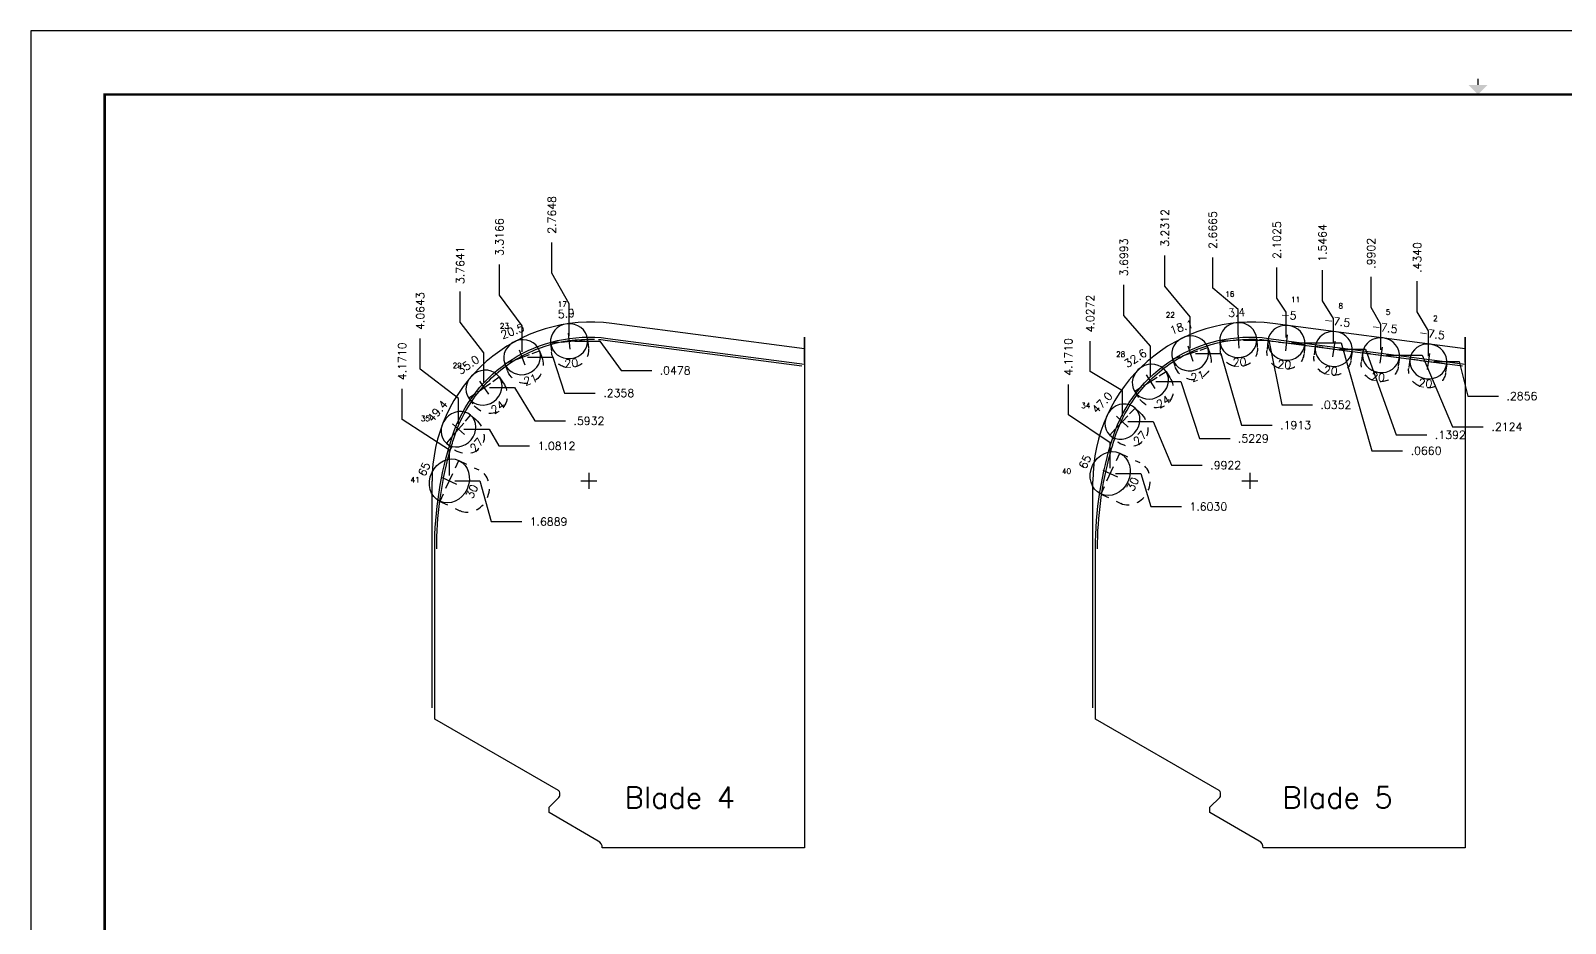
# Model space of a CAD drawing. Extents: x 72.5 to 140.5, y -17.7 to 26.
# Drawn here: x 106.5 to 124.52, y 15.47 to 25.96 of the extents above; entities that cross this region are included whole.
import ezdxf
from ezdxf.enums import TextEntityAlignment as Align

# ---------------------------------------------------------------- set-up
doc = ezdxf.new("R2010")
doc.units = 0
doc.header["$MEASUREMENT"] = 0
doc.header["$PDMODE"] = 3
doc.linetypes.add('CENTER2', pattern=[1.125, 0.75, -0.125, 0.125, -0.125])
doc.linetypes.add('HIDDEN2', pattern=[0.1875, 0.125, -0.0625])
doc.layers.get('0').update_dxf_attribs({"linetype": 'CONTINUOUS'})
doc.layers.get('Defpoints').update_dxf_attribs({"color": 10, "linetype": 'CONTINUOUS'})
doc.layers.add('Blade4', color=7, linetype='CONTINUOUS', true_color=0x00cccc)
doc.layers.add('Blade5', color=7, linetype='CONTINUOUS', true_color=0x0066cc)
for name, color, linetype in [('CLine', 5, 'CENTER2'), ('Dims', 4, 'CONTINUOUS'), ('Title Block', 7, 'CONTINUOUS')]:
    doc.layers.add(name, color=color, linetype=linetype)
doc.styles.add('RomanD', font='romand.shx', dxfattribs={"width": 0.9})
doc.styles.add('RomanS', font='romans')
doc.dimstyles.get("Standard").update_dxf_attribs({"dimtxt": 0.094, "dimasz": 0.18, "dimexe": 0.0625, "dimexo": 0.0625, "dimgap": 0.09, "dimtad": 0, "dimtih": 1, "dimtoh": 1, "dimdec": 4, "dimzin": 4, "dimdsep": 46, "dimtxsty": 'RomanS', "dimcen": 0.09, "dimazin": 1, "dimtfac": 1, "dimtdec": 4, "dimtofl": 0, "dimtmove": 0, "dimatfit": 1, "dimfxl": 1, "dimtolj": 1, "dimtzin": 0, "dimarcsym": 0})

# ---------------------------------------------------------------- blocks, each defined once
blk = doc.blocks.new('CMark')
at = {"layer": 'CLine'}
for p, q in [((-0.094, 0), (0.094, 0)), ((0, 0.094), (0, -0.094))]:
    blk.add_line(p, q, dxfattribs=at)
blk = doc.blocks.new('1108@20')
for p, q in [((-0.124, 0), (-0.218, 0)), ((0.124, 0), (0.218, 0))]:
    blk.add_line(p, q)
at = {"color": 8, "linetype": 'HIDDEN2', "ltscale": 0.5}
blk.add_line((-0.218, 0), (-0.218, -0.108), dxfattribs=at)
at = {"color": 8, "linetype": 'HIDDEN2', "ltscale": 0.5, "flags": 128}
blk.add_lwpolyline([(0.218, 0), (0.218, -0.108)], dxfattribs=at)
at = {"extrusion": (0, 0, -1)}
blk.add_ellipse((0, 0), major_axis=(0.218, 0), ratio=0.939153, dxfattribs=at)
at = {"color": 8, "linetype": 'HIDDEN2', "ltscale": 0.5, "extrusion": (0, 0, -1)}
blk.add_ellipse((0, -0.108), major_axis=(0.218, 0), ratio=0.939153, start_param=0, end_param=3.141593, dxfattribs=at)
at = {"layer": 'CLine'}
blk.add_blockref('CMark', (0, 0), dxfattribs=at)
at = {"style": 'RomanS'}
blk.add_text('20', height=0.094, dxfattribs=at).set_placement((0, -0.258), align=Align.MIDDLE_CENTER)
blk.add_attdef('ANG', text='', height=0.094, dxfattribs=at).set_placement((0, 0.251), align=Align.BOTTOM_CENTER)
blk = doc.blocks.new('*D65')
at = {"layer": 'Defpoints', "color": 0, "transparency": 16777216}
for p in [(112.617, 23.47), (115.584, 22.358), (112.82, 22.31)]:
    blk.add_point(p, dxfattribs=at)
at = {"layer": 'Dims', "color": 0, "lineweight": -2, "transparency": 16777216}
for p, q in [((112.617, 23.11), (112.617, 23.47)), ((112.82, 22.75), (112.617, 23.11)), ((112.82, 22.372), (112.82, 22.75))]:
    blk.add_line(p, q, dxfattribs=at)
at = {"layer": 'Dims', "color": 0, "transparency": 16777216, "insert": (112.617, 23.793), "char_height": 0.094, "attachment_point": 5, "rotation": 90, "style": 'RomanS'}
blk.add_mtext('\\A1;2.7648', dxfattribs=at)
blk = doc.blocks.new('*D66')
at = {"layer": 'Defpoints', "color": 0, "transparency": 16777216}
for p in [(115.584, 22.358), (112.82, 22.31), (113.79, 21.966)]:
    blk.add_point(p, dxfattribs=at)
at = {"layer": 'Dims', "color": 0, "lineweight": -2, "transparency": 16777216}
for p, q in [((112.882, 22.31), (113.18, 22.31)), ((113.18, 22.31), (113.43, 21.966)), ((113.43, 21.966), (113.79, 21.966))]:
    blk.add_line(p, q, dxfattribs=at)
at = {"layer": 'Dims', "color": 0, "transparency": 16777216, "insert": (114.065, 21.966), "char_height": 0.094, "attachment_point": 5, "style": 'RomanS'}
blk.add_mtext('\\A1;.0478', dxfattribs=at)
blk = doc.blocks.new('*D71')
at = {"layer": 'Defpoints', "color": 0, "transparency": 16777216}
for p in [(122.783, 23.016), (123.347, 22.358), (122.913, 22.072)]:
    blk.add_point(p, dxfattribs=at)
at = {"layer": 'Dims', "color": 0, "lineweight": -2, "transparency": 16777216}
for p, q in [((122.783, 22.656), (122.783, 23.016)), ((122.913, 22.432), (122.783, 22.656)), ((122.913, 22.134), (122.913, 22.432))]:
    blk.add_line(p, q, dxfattribs=at)
at = {"layer": 'Dims', "color": 0, "transparency": 16777216, "insert": (122.783, 23.292), "char_height": 0.094, "attachment_point": 5, "rotation": 90, "style": 'RomanS'}
blk.add_mtext('\\A1;.4340', dxfattribs=at)
blk = doc.blocks.new('*D72')
at = {"layer": 'Defpoints', "color": 0, "transparency": 16777216}
for p in [(122.24, 23.066), (123.347, 22.358), (122.356, 22.145)]:
    blk.add_point(p, dxfattribs=at)
at = {"layer": 'Dims', "color": 0, "lineweight": -2, "transparency": 16777216}
for p, q in [((122.24, 22.706), (122.24, 23.066)), ((122.356, 22.505), (122.24, 22.706)), ((122.356, 22.208), (122.356, 22.505))]:
    blk.add_line(p, q, dxfattribs=at)
at = {"layer": 'Dims', "color": 0, "transparency": 16777216, "insert": (122.24, 23.342), "char_height": 0.094, "attachment_point": 5, "rotation": 90, "style": 'RomanS'}
blk.add_mtext('\\A1;.9902', dxfattribs=at)
blk = doc.blocks.new('*D73')
at = {"layer": 'Defpoints', "color": 0, "transparency": 16777216}
for p in [(121.668, 23.145), (123.347, 22.358), (121.8, 22.218)]:
    blk.add_point(p, dxfattribs=at)
at = {"layer": 'Dims', "color": 0, "lineweight": -2, "transparency": 16777216}
for p, q in [((121.668, 22.785), (121.668, 23.145)), ((121.8, 22.578), (121.668, 22.785)), ((121.8, 22.281), (121.8, 22.578))]:
    blk.add_line(p, q, dxfattribs=at)
at = {"layer": 'Dims', "color": 0, "transparency": 16777216, "insert": (121.668, 23.463), "char_height": 0.094, "attachment_point": 5, "rotation": 90, "style": 'RomanS'}
blk.add_mtext('\\A1;1.5464', dxfattribs=at)
blk = doc.blocks.new('*D74')
at = {"layer": 'Defpoints', "color": 0, "transparency": 16777216}
for p in [(121.134, 23.174), (123.347, 22.358), (121.244, 22.292)]:
    blk.add_point(p, dxfattribs=at)
at = {"layer": 'Dims', "color": 0, "lineweight": -2, "transparency": 16777216}
for p, q in [((121.134, 22.814), (121.134, 23.174)), ((121.244, 22.652), (121.134, 22.814)), ((121.244, 22.354), (121.244, 22.652))]:
    blk.add_line(p, q, dxfattribs=at)
at = {"layer": 'Dims', "color": 0, "transparency": 16777216, "insert": (121.134, 23.497), "char_height": 0.094, "attachment_point": 5, "rotation": 90, "style": 'RomanS'}
blk.add_mtext('\\A1;2.1025', dxfattribs=at)
blk = doc.blocks.new('*D75')
at = {"layer": 'Defpoints', "color": 0, "transparency": 16777216}
for p in [(123.347, 22.358), (122.913, 22.072), (123.736, 21.665)]:
    blk.add_point(p, dxfattribs=at)
at = {"layer": 'Dims', "color": 0, "lineweight": -2, "transparency": 16777216}
for p, q in [((122.975, 22.072), (123.273, 22.072)), ((123.273, 22.072), (123.376, 21.665)), ((123.376, 21.665), (123.736, 21.665))]:
    blk.add_line(p, q, dxfattribs=at)
at = {"layer": 'Dims', "color": 0, "transparency": 16777216, "insert": (124.012, 21.665), "char_height": 0.094, "attachment_point": 5, "style": 'RomanS'}
blk.add_mtext('\\A1;.2856', dxfattribs=at)
blk = doc.blocks.new('*D76')
at = {"layer": 'Defpoints', "color": 0, "transparency": 16777216}
for p in [(123.347, 22.358), (122.356, 22.145), (123.558, 21.305)]:
    blk.add_point(p, dxfattribs=at)
at = {"layer": 'Dims', "color": 0, "lineweight": -2, "transparency": 16777216}
for p, q in [((122.419, 22.145), (122.838, 22.145)), ((122.838, 22.145), (123.198, 21.305)), ((123.198, 21.305), (123.558, 21.305))]:
    blk.add_line(p, q, dxfattribs=at)
at = {"layer": 'Dims', "color": 0, "transparency": 16777216, "insert": (123.836, 21.305), "char_height": 0.094, "attachment_point": 5, "style": 'RomanS'}
blk.add_mtext('\\A1;.2124', dxfattribs=at)
blk = doc.blocks.new('*D77')
at = {"layer": 'Defpoints', "color": 0, "transparency": 16777216}
for p in [(123.347, 22.358), (121.8, 22.218), (122.895, 21.209)]:
    blk.add_point(p, dxfattribs=at)
at = {"layer": 'Dims', "color": 0, "lineweight": -2, "transparency": 16777216}
for p, q in [((121.863, 22.218), (122.175, 22.218)), ((122.175, 22.218), (122.535, 21.209)), ((122.535, 21.209), (122.895, 21.209))]:
    blk.add_line(p, q, dxfattribs=at)
at = {"layer": 'Dims', "color": 0, "transparency": 16777216, "insert": (123.171, 21.209), "char_height": 0.094, "attachment_point": 5, "style": 'RomanS'}
blk.add_mtext('\\A1;.1392', dxfattribs=at)
blk = doc.blocks.new('*D78')
at = {"layer": 'Defpoints', "color": 0, "transparency": 16777216}
for p in [(123.347, 22.358), (121.244, 22.292), (122.61, 21.023)]:
    blk.add_point(p, dxfattribs=at)
at = {"layer": 'Dims', "color": 0, "lineweight": -2, "transparency": 16777216}
for p, q in [((121.307, 22.292), (121.89, 22.292)), ((121.89, 22.292), (122.25, 21.023)), ((122.25, 21.023), (122.61, 21.023))]:
    blk.add_line(p, q, dxfattribs=at)
at = {"layer": 'Dims', "color": 0, "transparency": 16777216, "insert": (122.886, 21.023), "char_height": 0.094, "attachment_point": 5, "style": 'RomanS'}
blk.add_mtext('\\A1;.0660', dxfattribs=at)
blk = doc.blocks.new('*D79')
at = {"layer": 'Defpoints', "color": 0, "transparency": 16777216}
for p in [(120.38, 23.293), (123.347, 22.358), (120.68, 22.322)]:
    blk.add_point(p, dxfattribs=at)
at = {"layer": 'Dims', "color": 0, "lineweight": -2, "transparency": 16777216}
for p, q in [((120.38, 22.933), (120.38, 23.293)), ((120.68, 22.682), (120.38, 22.933)), ((120.68, 22.385), (120.68, 22.682))]:
    blk.add_line(p, q, dxfattribs=at)
at = {"layer": 'Dims', "color": 0, "transparency": 16777216, "insert": (120.38, 23.616), "char_height": 0.094, "attachment_point": 5, "rotation": 90, "style": 'RomanS'}
blk.add_mtext('\\A1;2.6665', dxfattribs=at)
blk = doc.blocks.new('*D80')
at = {"layer": 'Defpoints', "color": 0, "transparency": 16777216}
for p in [(123.347, 22.358), (120.68, 22.322), (121.552, 21.561)]:
    blk.add_point(p, dxfattribs=at)
at = {"layer": 'Dims', "color": 0, "lineweight": -2, "transparency": 16777216}
for p, q in [((120.743, 22.322), (121.04, 22.322)), ((121.04, 22.322), (121.192, 21.561)), ((121.192, 21.561), (121.552, 21.561))]:
    blk.add_line(p, q, dxfattribs=at)
at = {"layer": 'Dims', "color": 0, "transparency": 16777216, "insert": (121.827, 21.561), "char_height": 0.094, "attachment_point": 5, "style": 'RomanS'}
blk.add_mtext('\\A1;.0352', dxfattribs=at)
blk = doc.blocks.new('1313@30')
for p, q in [((-0.17, 0), (-0.265, 0)), ((0.171, 0), (0.264, 0))]:
    blk.add_line(p, q)
at = {"color": 8, "linetype": 'HIDDEN2', "ltscale": 0.5}
blk.add_line((-0.265, 0), (-0.265, -0.26), dxfattribs=at)
at = {"color": 8, "linetype": 'HIDDEN2', "ltscale": 0.5, "flags": 128}
blk.add_lwpolyline([(0.264, 0), (0.264, -0.26)], dxfattribs=at)
blk.add_ellipse((0, 0), major_axis=(0.264, 0), ratio=0.866025)
at = {"color": 8, "linetype": 'HIDDEN2', "ltscale": 0.5}
blk.add_ellipse((0, -0.26), major_axis=(0.264, 0), ratio=0.866025, start_param=3.141593, end_param=6.283185, dxfattribs=at)
blk.add_blockref('CMark', (0, 0))
at = {"style": 'RomanS'}
blk.add_text('30', height=0.094, dxfattribs=at).set_placement((0, -0.292), align=Align.MIDDLE_CENTER)
blk.add_attdef('ANG', text='', height=0.094, dxfattribs=at).set_placement((0, 0.251), align=Align.BOTTOM_CENTER)
blk = doc.blocks.new('*D119')
at = {"layer": 'Defpoints', "color": 0, "transparency": 16777216}
for p in [(115.584, 22.358), (110.858, 21.751), (111.413, 20.669)]:
    blk.add_point(p, dxfattribs=at)
at = {"layer": 'Dims', "color": 0, "lineweight": -2, "transparency": 16777216}
for p, q in [((110.858, 21.391), (110.858, 21.751)), ((111.413, 21.031), (110.858, 21.391)), ((111.413, 20.731), (111.413, 21.031))]:
    blk.add_line(p, q, dxfattribs=at)
at = {"layer": 'Dims', "color": 0, "transparency": 16777216, "insert": (110.858, 22.073), "char_height": 0.094, "attachment_point": 5, "rotation": 90, "style": 'RomanS'}
blk.add_mtext('\\A1;4.1710', dxfattribs=at)
blk = doc.blocks.new('*D120')
at = {"layer": 'Defpoints', "color": 0, "transparency": 16777216}
for p in [(115.584, 22.358), (111.413, 20.669), (112.264, 20.19)]:
    blk.add_point(p, dxfattribs=at)
at = {"layer": 'Dims', "color": 0, "lineweight": -2, "transparency": 16777216}
for p, q in [((111.476, 20.669), (111.773, 20.669)), ((111.773, 20.669), (111.904, 20.19)), ((111.904, 20.19), (112.264, 20.19))]:
    blk.add_line(p, q, dxfattribs=at)
at = {"layer": 'Dims', "color": 0, "transparency": 16777216, "insert": (112.578, 20.19), "char_height": 0.094, "attachment_point": 5, "style": 'RomanS'}
blk.add_mtext('\\A1;1.6889', dxfattribs=at)
blk = doc.blocks.new('*D121')
at = {"layer": 'Defpoints', "color": 0, "transparency": 16777216}
for p in [(123.347, 22.358), (118.684, 21.803), (119.176, 20.755)]:
    blk.add_point(p, dxfattribs=at)
at = {"layer": 'Dims', "color": 0, "lineweight": -2, "transparency": 16777216}
for p, q in [((118.684, 21.443), (118.684, 21.803)), ((119.176, 21.115), (118.684, 21.443)), ((119.176, 20.817), (119.176, 21.115))]:
    blk.add_line(p, q, dxfattribs=at)
at = {"layer": 'Dims', "color": 0, "transparency": 16777216, "insert": (118.684, 22.126), "char_height": 0.094, "attachment_point": 5, "rotation": 90, "style": 'RomanS'}
blk.add_mtext('\\A1;4.1710', dxfattribs=at)
blk = doc.blocks.new('*D122')
at = {"layer": 'Defpoints', "color": 0, "transparency": 16777216}
for p in [(123.347, 22.358), (119.176, 20.755), (120.012, 20.367)]:
    blk.add_point(p, dxfattribs=at)
at = {"layer": 'Dims', "color": 0, "lineweight": -2, "transparency": 16777216}
for p, q in [((119.238, 20.755), (119.536, 20.755)), ((119.536, 20.755), (119.652, 20.367)), ((119.652, 20.367), (120.012, 20.367))]:
    blk.add_line(p, q, dxfattribs=at)
at = {"layer": 'Dims', "color": 0, "transparency": 16777216, "insert": (120.328, 20.367), "char_height": 0.094, "attachment_point": 5, "style": 'RomanS'}
blk.add_mtext('\\A1;1.6030', dxfattribs=at)
blk = doc.blocks.new('1108@21')
for p, q in [((-0.124, 0), (-0.218, 0)), ((0.124, 0), (0.218, 0))]:
    blk.add_line(p, q)
at = {"color": 8, "linetype": 'HIDDEN2', "ltscale": 0.5, "flags": 128}
for points in [[(-0.218, 0), (-0.218, -0.082)], [(0.218, 0), (0.218, -0.082)]]:
    blk.add_lwpolyline(points, dxfattribs=at)
at = {"extrusion": (0, 0, -1)}
blk.add_ellipse((0, 0), major_axis=(0.218, 0), ratio=0.933688, dxfattribs=at)
at = {"color": 8, "linetype": 'HIDDEN2', "ltscale": 0.5, "extrusion": (0, 0, -1)}
blk.add_ellipse((0, -0.082), major_axis=(0, -0.234), ratio=0.928628, start_param=-1.570796, end_param=1.570796, dxfattribs=at)
at = {"layer": 'CLine'}
blk.add_blockref('CMark', (0, 0), dxfattribs=at)
at = {"style": 'RomanS'}
blk.add_text('21', height=0.094, dxfattribs=at).set_placement((0, -0.281), align=Align.MIDDLE_CENTER)
blk.add_attdef('ANG', text='', height=0.094, dxfattribs=at).set_placement((0, 0.251), align=Align.BOTTOM_CENTER)
blk = doc.blocks.new('1108@24')
for p, q in [((-0.124, 0), (-0.218, 0)), ((0.124, 0), (0.218, 0))]:
    blk.add_line(p, q)
at = {"color": 8, "linetype": 'HIDDEN2', "ltscale": 0.5, "flags": 128}
for points in [[(-0.218, 0), (-0.218, -0.082)], [(0.218, 0), (0.218, -0.082)]]:
    blk.add_lwpolyline(points, dxfattribs=at)
at = {"extrusion": (0, 0, -1)}
blk.add_ellipse((0, 0), major_axis=(0.218, 0), ratio=0.91365, dxfattribs=at)
at = {"color": 8, "linetype": 'HIDDEN2', "ltscale": 0.5, "extrusion": (0, 0, -1)}
blk.add_ellipse((0, -0.082), major_axis=(0, -0.245), ratio=0.887543, start_param=-1.570796, end_param=1.570796, dxfattribs=at)
at = {"layer": 'CLine'}
blk.add_blockref('CMark', (0, 0), dxfattribs=at)
at = {"style": 'RomanS'}
blk.add_text('24', height=0.094, dxfattribs=at).set_placement((0, -0.281), align=Align.MIDDLE_CENTER)
blk.add_attdef('ANG', text='', height=0.094, dxfattribs=at).set_placement((0, 0.251), align=Align.BOTTOM_CENTER)
blk = doc.blocks.new('1108@27')
for p, q in [((-0.124, 0), (-0.218, 0)), ((0.124, 0), (0.218, 0))]:
    blk.add_line(p, q)
at = {"color": 8, "linetype": 'HIDDEN2', "ltscale": 0.5, "flags": 128}
for points in [[(-0.218, 0), (-0.218, -0.082)], [(0.218, 0), (0.218, -0.082)]]:
    blk.add_lwpolyline(points, dxfattribs=at)
at = {"extrusion": (0, 0, -1)}
blk.add_ellipse((0, 0), major_axis=(0.218, 0), ratio=0.891109, dxfattribs=at)
at = {"color": 8, "linetype": 'HIDDEN2', "ltscale": 0.5, "extrusion": (0, 0, -1)}
blk.add_ellipse((0, -0.082), major_axis=(0, -0.255), ratio=0.852922, start_param=-1.570796, end_param=1.570796, dxfattribs=at)
at = {"layer": 'CLine'}
blk.add_blockref('CMark', (0, 0), dxfattribs=at)
at = {"style": 'RomanS'}
blk.add_text('27', height=0.094, dxfattribs=at).set_placement((0, -0.281), align=Align.MIDDLE_CENTER)
blk.add_attdef('ANG', text='', height=0.094, dxfattribs=at).set_placement((0, 0.251), align=Align.BOTTOM_CENTER)
blk = doc.blocks.new('*D135')
at = {"layer": 'Defpoints', "color": 0, "transparency": 16777216}
for p in [(119.819, 23.317), (123.347, 22.358), (120.116, 22.166)]:
    blk.add_point(p, dxfattribs=at)
at = {"layer": 'Dims', "color": 0, "lineweight": -2, "transparency": 16777216}
for p, q in [((119.819, 22.957), (119.819, 23.317)), ((120.116, 22.597), (119.819, 22.957)), ((120.116, 22.229), (120.116, 22.597))]:
    blk.add_line(p, q, dxfattribs=at)
at = {"layer": 'Dims', "color": 0, "transparency": 16777216, "insert": (119.819, 23.64), "char_height": 0.094, "attachment_point": 5, "rotation": 90, "style": 'RomanS'}
blk.add_mtext('\\A1;3.2312', dxfattribs=at)
blk = doc.blocks.new('*D136')
at = {"layer": 'Defpoints', "color": 0, "transparency": 16777216}
for p in [(119.336, 22.973), (123.347, 22.358), (119.647, 21.835)]:
    blk.add_point(p, dxfattribs=at)
at = {"layer": 'Dims', "color": 0, "lineweight": -2, "transparency": 16777216}
for p, q in [((119.336, 22.613), (119.336, 22.973)), ((119.647, 22.253), (119.336, 22.613)), ((119.647, 21.897), (119.647, 22.253))]:
    blk.add_line(p, q, dxfattribs=at)
at = {"layer": 'Dims', "color": 0, "transparency": 16777216, "insert": (119.336, 23.295), "char_height": 0.094, "attachment_point": 5, "rotation": 90, "style": 'RomanS'}
blk.add_mtext('\\A1;3.6993', dxfattribs=at)
blk = doc.blocks.new('*D137')
at = {"layer": 'Defpoints', "color": 0, "transparency": 16777216}
for p in [(123.347, 22.358), (118.94, 22.312), (119.319, 21.365)]:
    blk.add_point(p, dxfattribs=at)
at = {"layer": 'Dims', "color": 0, "lineweight": -2, "transparency": 16777216}
for p, q in [((118.94, 21.952), (118.94, 22.312)), ((119.319, 21.725), (118.94, 21.952)), ((119.319, 21.428), (119.319, 21.725))]:
    blk.add_line(p, q, dxfattribs=at)
at = {"layer": 'Dims', "color": 0, "transparency": 16777216, "insert": (118.94, 22.635), "char_height": 0.094, "attachment_point": 5, "rotation": 90, "style": 'RomanS'}
blk.add_mtext('\\A1;4.0272', dxfattribs=at)
blk = doc.blocks.new('*D138')
at = {"layer": 'Defpoints', "color": 0, "transparency": 16777216}
for p in [(123.347, 22.358), (120.116, 22.166), (121.078, 21.324)]:
    blk.add_point(p, dxfattribs=at)
at = {"layer": 'Dims', "color": 0, "lineweight": -2, "transparency": 16777216}
for p, q in [((120.178, 22.166), (120.476, 22.166)), ((120.476, 22.166), (120.718, 21.324)), ((120.718, 21.324), (121.078, 21.324))]:
    blk.add_line(p, q, dxfattribs=at)
at = {"layer": 'Dims', "color": 0, "transparency": 16777216, "insert": (121.354, 21.324), "char_height": 0.094, "attachment_point": 5, "style": 'RomanS'}
blk.add_mtext('\\A1;.1913', dxfattribs=at)
blk = doc.blocks.new('*D139')
at = {"layer": 'Defpoints', "color": 0, "transparency": 16777216}
for p in [(123.347, 22.358), (119.647, 21.835), (120.583, 21.167)]:
    blk.add_point(p, dxfattribs=at)
at = {"layer": 'Dims', "color": 0, "lineweight": -2, "transparency": 16777216}
for p, q in [((119.71, 21.835), (120.007, 21.835)), ((120.007, 21.835), (120.223, 21.167)), ((120.223, 21.167), (120.583, 21.167))]:
    blk.add_line(p, q, dxfattribs=at)
at = {"layer": 'Dims', "color": 0, "transparency": 16777216, "insert": (120.857, 21.167), "char_height": 0.094, "attachment_point": 5, "style": 'RomanS'}
blk.add_mtext('\\A1;.5229', dxfattribs=at)
blk = doc.blocks.new('*D140')
at = {"layer": 'Defpoints', "color": 0, "transparency": 16777216}
for p in [(123.347, 22.358), (119.319, 21.365), (120.256, 20.853)]:
    blk.add_point(p, dxfattribs=at)
at = {"layer": 'Dims', "color": 0, "lineweight": -2, "transparency": 16777216}
for p, q in [((119.382, 21.365), (119.679, 21.365)), ((119.679, 21.365), (119.896, 20.853)), ((119.896, 20.853), (120.256, 20.853))]:
    blk.add_line(p, q, dxfattribs=at)
at = {"layer": 'Dims', "color": 0, "transparency": 16777216, "insert": (120.532, 20.853), "char_height": 0.094, "attachment_point": 5, "style": 'RomanS'}
blk.add_mtext('\\A1;.9922', dxfattribs=at)
blk = doc.blocks.new('*D141')
at = {"layer": 'Defpoints', "color": 0, "transparency": 16777216}
for p in [(112.001, 23.209), (115.584, 22.358), (112.268, 22.122)]:
    blk.add_point(p, dxfattribs=at)
at = {"layer": 'Dims', "color": 0, "lineweight": -2, "transparency": 16777216}
for p, q in [((112.001, 22.849), (112.001, 23.209)), ((112.268, 22.489), (112.001, 22.849)), ((112.268, 22.184), (112.268, 22.489))]:
    blk.add_line(p, q, dxfattribs=at)
at = {"layer": 'Dims', "color": 0, "transparency": 16777216, "insert": (112.001, 23.532), "char_height": 0.094, "attachment_point": 5, "rotation": 90, "style": 'RomanS'}
blk.add_mtext('\\A1;3.3166', dxfattribs=at)
blk = doc.blocks.new('*D142')
at = {"layer": 'Defpoints', "color": 0, "transparency": 16777216}
for p in [(111.542, 22.892), (115.584, 22.358), (111.82, 21.764)]:
    blk.add_point(p, dxfattribs=at)
at = {"layer": 'Dims', "color": 0, "lineweight": -2, "transparency": 16777216}
for p, q in [((111.542, 22.532), (111.542, 22.892)), ((111.82, 22.172), (111.542, 22.532)), ((111.82, 21.827), (111.82, 22.172))]:
    blk.add_line(p, q, dxfattribs=at)
at = {"layer": 'Dims', "color": 0, "transparency": 16777216, "insert": (111.542, 23.202), "char_height": 0.094, "attachment_point": 5, "rotation": 90, "style": 'RomanS'}
blk.add_mtext('\\A1;3.7641', dxfattribs=at)
blk = doc.blocks.new('*D143')
at = {"layer": 'Defpoints', "color": 0, "transparency": 16777216}
for p in [(115.584, 22.358), (111.072, 22.341), (111.52, 21.276)]:
    blk.add_point(p, dxfattribs=at)
at = {"layer": 'Dims', "color": 0, "lineweight": -2, "transparency": 16777216}
for p, q in [((111.072, 21.981), (111.072, 22.341)), ((111.52, 21.636), (111.072, 21.981)), ((111.52, 21.339), (111.52, 21.636))]:
    blk.add_line(p, q, dxfattribs=at)
at = {"layer": 'Dims', "color": 0, "transparency": 16777216, "insert": (111.072, 22.663), "char_height": 0.094, "attachment_point": 5, "rotation": 90, "style": 'RomanS'}
blk.add_mtext('\\A1;4.0643', dxfattribs=at)
blk = doc.blocks.new('*D144')
at = {"layer": 'Defpoints', "color": 0, "transparency": 16777216}
for p in [(115.584, 22.358), (112.268, 22.122), (113.127, 21.701)]:
    blk.add_point(p, dxfattribs=at)
at = {"layer": 'Dims', "color": 0, "lineweight": -2, "transparency": 16777216}
for p, q in [((112.33, 22.122), (112.628, 22.122)), ((112.628, 22.122), (112.767, 21.701)), ((112.767, 21.701), (113.127, 21.701))]:
    blk.add_line(p, q, dxfattribs=at)
at = {"layer": 'Dims', "color": 0, "transparency": 16777216, "insert": (113.403, 21.701), "char_height": 0.094, "attachment_point": 5, "style": 'RomanS'}
blk.add_mtext('\\A1;.2358', dxfattribs=at)
blk = doc.blocks.new('*D145')
at = {"layer": 'Defpoints', "color": 0, "transparency": 16777216}
for p in [(115.584, 22.358), (111.82, 21.764), (112.777, 21.374)]:
    blk.add_point(p, dxfattribs=at)
at = {"layer": 'Dims', "color": 0, "lineweight": -2, "transparency": 16777216}
for p, q in [((111.883, 21.764), (112.18, 21.764)), ((112.18, 21.764), (112.417, 21.374)), ((112.417, 21.374), (112.777, 21.374))]:
    blk.add_line(p, q, dxfattribs=at)
at = {"layer": 'Dims', "color": 0, "transparency": 16777216, "insert": (113.053, 21.374), "char_height": 0.094, "attachment_point": 5, "style": 'RomanS'}
blk.add_mtext('\\A1;.5932', dxfattribs=at)
blk = doc.blocks.new('*D146')
at = {"layer": 'Defpoints', "color": 0, "transparency": 16777216}
for p in [(115.584, 22.358), (111.52, 21.276), (112.356, 21.079)]:
    blk.add_point(p, dxfattribs=at)
at = {"layer": 'Dims', "color": 0, "lineweight": -2, "transparency": 16777216}
for p, q in [((111.583, 21.276), (111.88, 21.276)), ((111.88, 21.276), (111.996, 21.079)), ((111.996, 21.079), (112.356, 21.079))]:
    blk.add_line(p, q, dxfattribs=at)
at = {"layer": 'Dims', "color": 0, "transparency": 16777216, "insert": (112.672, 21.079), "char_height": 0.094, "attachment_point": 5, "style": 'RomanS'}
blk.add_mtext('\\A1;1.0812', dxfattribs=at)
blk = doc.blocks.new('COT_Dblock')
at = {"layer": 'Title Block', "color": 8}
blk.add_lwpolyline([(0, 0), (34, 0), (34, 22), (0, 22)], close=True, dxfattribs=at)
at = {"layer": 'Title Block', "const_width": 0.015}
blk.add_lwpolyline([(17, 21.438), (17, 21.363)], dxfattribs=at)
at = {"layer": 'Title Block', "const_width": 0.03}
blk.add_lwpolyline([(33.13, 21.25), (0.87, 21.25), (0.87, 0.75), (33.13, 0.75)], close=True, dxfattribs=at)
at = {"layer": 'Title Block'}
blk.add_solid([(16.887, 21.363), (17.113, 21.363), (17, 21.25)], dxfattribs=at)
at = {"layer": 'Title Block', "color": 1, "style": 'RomanS', "flags": 8}
for tag, p in [('FNAME', (0.62, 3.75)), ('REVDATE', (0.62, 2.25)), ('USER', (0.62, 0.75))]:
    blk.add_attdef(tag, text='', height=0.047, rotation=90, dxfattribs=at).set_placement(p, align=Align.BOTTOM_LEFT)
at = {"layer": 'Title Block', "color": 3, "style": 'RomanS', "flags": 8}
blk.add_attdef('DRAWN', text='', height=0.11, dxfattribs=at).set_placement((28.7, 1.984), align=Align.MIDDLE_CENTER)
for tag, p in [('DDATE', (28.356, 1.672)), ('CHECK', (28.356, 1.406)), ('MATRL', (28.356, 1.149)), ('PDATE', (28.356, 0.883)), ('SCALE', (29.896, 0.855)), ('SHEET', (32.005, 0.855))]:
    blk.add_attdef(tag, text='', height=0.094, dxfattribs=at).set_placement(p, align=Align.MIDDLE_LEFT)
at = {"layer": 'Title Block', "color": 3, "style": 'RomanD', "width": 0.9, "flags": 8}
for tag, height, p in [('TITL1', 0.125, (31.337, 1.684)), ('TITL2', 0.094, (31.337, 1.514)), ('TITL3', 0.094, (31.337, 1.374))]:
    blk.add_attdef(tag, text='', height=height, dxfattribs=at).set_placement(p, align=Align.MIDDLE_CENTER)
at = {"layer": 'Title Block', "color": 3, "style": 'RomanS', "flags": 8}
for tag, p in [('FSCM#', (30.337, 1.121)), ('DWG#', (31.81, 1.121)), ('REV#', (32.97, 1.121))]:
    blk.add_attdef(tag, text='', height=0.094, dxfattribs=at).set_placement(p, align=Align.TOP_CENTER)

msp = doc.modelspace()

# ---------------------------------------------------------------- linework, layer by layer
for p, q in [((115.5844, 22.2209), (113.32348, 22.51856)), ((115.5844, 22.05943), (115.5844, 22.35754)), ((123.34667, 22.2209), (121.08575, 22.51856)), ((123.34667, 22.05943), (123.34667, 22.35754)), ((111.2094, 18.00164), (111.2094, 20.66455)), ((118.97167, 18.00164), (118.97167, 20.66455))]:
    msp.add_line(p, q)
at = {"flags": 128}
for points in [[(115.5844, 22.35754), (115.5844, 16.35754), (113.2694, 16.35754), (113.2094, 16.35754, 0.26794919), (113.16252, 16.43873), (112.5844, 16.77251), (112.5844, 16.83501), (112.70025, 16.95086, 0.19891237), (112.7094, 16.97296), (112.7094, 17.00447, 0.26794919), (112.69377, 17.03154), (111.24065, 17.8705), (111.24065, 19.8705, -0.07769743), (111.44617, 21.1851, -0.36263054), (113.27341, 22.34311), (115.5844, 22.03886)], [(123.34667, 22.35754), (123.34667, 16.35754), (121.03167, 16.35754), (120.97167, 16.35754, 0.26794919), (120.92479, 16.43873), (120.34667, 16.77251), (120.34667, 16.83501), (120.46251, 16.95086, 0.19891237), (120.47167, 16.97296), (120.47167, 17.00447, 0.26794919), (120.45604, 17.03154), (119.00292, 17.8705), (119.00292, 19.8705, -0.07769743), (119.20844, 21.1851, -0.36263054), (121.03568, 22.34311), (123.34667, 22.03886)], [(112.0189, 21.97308, -0.08772672), (112.52843, 22.24872)], [(112.52843, 22.24872, -0.08994159), (113.1162, 22.33245)], [(113.1666, 22.32977, -0.01566373), (113.27029, 22.31941), (115.55315, 22.01887)], [(119.78117, 21.97308, -0.08772672), (120.29069, 22.24872)], [(120.29069, 22.24872, -0.08994159), (120.87847, 22.33245)], [(120.92887, 22.32977, -0.01566373), (121.03256, 22.31941), (123.31542, 22.01887)], [(111.6366, 21.54236, -0.08720355), (112.0189, 21.97308)], [(119.39886, 21.54236, -0.08720355), (119.78117, 21.97308)], [(111.41729, 21.00412, -0.01057707), (111.46893, 21.1778, -0.06052186), (111.6366, 21.54236)], [(119.17956, 21.00412, -0.01057707), (119.2312, 21.1778, -0.06052186), (119.39886, 21.54236)], [(111.26455, 19.8705), (111.26455, 19.8705, -0.06662986), (111.41533, 20.99696, -0.06662986)], [(119.02682, 19.8705), (119.02682, 19.8705, -0.06662986), (119.1776, 20.99696, -0.06662986)]]:
    msp.add_lwpolyline(points, format="xyb", dxfattribs=at)
for centre in [(113.0794, 20.66455), (120.84167, 20.66455)]:
    msp.add_arc(centre, 1.87, 82.5, 180)

# ---------------------------------------------------------------- block references
for name, p in [('COT_Dblock', (106.49537, 3.9569)), ('CMark', (113.05315, 20.67004)), ('CMark', (120.81542, 20.67004))]:
    msp.add_blockref(name, p)
at = {"layer": 'Blade4'}
for name, p, rotation, values in [('1108@20', (112.81958, 22.30978), 5.9, {'ANG': '5.9'}), ('1108@21', (112.26781, 22.12173), 20.5, {'ANG': '20.5'}), ('1108@24', (111.82027, 21.76436), 35, {'ANG': '35.0'}), ('1108@27', (111.52008, 21.27634), 49.4, {'ANG': '49.4'}), ('1313@30', (111.41338, 20.66864), 65, {'ANG': '65'})]:
    msp.add_blockref(name, p, dxfattribs=dict(at, rotation=rotation)).add_auto_attribs(values)
at = {"layer": 'Blade5'}
for name, p, rotation, values in [('1108@21', (120.11551, 22.1662), 18.1, {'ANG': '18.1'}), ('1108@20', (120.68014, 22.32234), 3.399999999999998, {'ANG': '3.4'}), ('1108@20', (121.24415, 22.29156), 355, {'ANG': '-5'}), ('1108@20', (121.80031, 22.21834), 352.5, {'ANG': '-7.5'}), ('1108@20', (122.35648, 22.14511), 352.5, {'ANG': '-7.5'}), ('1108@20', (122.91263, 22.0719), 352.5, {'ANG': '-7.5'}), ('1108@24', (119.64737, 21.83463), 32.59999999999999, {'ANG': '32.6'}), ('1108@27', (119.31945, 21.36529), 47, {'ANG': '47.0'}), ('1313@30', (119.17565, 20.75454), 65, {'ANG': '65'})]:
    msp.add_blockref(name, p, dxfattribs=dict(at, rotation=rotation)).add_auto_attribs(values)

# ---------------------------------------------------------------- texts
at = {"style": 'RomanS'}
for s, p in [('Blade 4', (113.47092, 16.82624)), ('Blade 5', (121.19697, 16.82624))]:
    msp.add_text(s, height=0.25, dxfattribs=at).set_placement(p)
at = {"layer": 'Blade4', "style": 'RomanS'}
for s, p in [('17', (112.68666, 22.71479)), ('23', (112.00607, 22.45735)), ('29', (111.45232, 21.994)), ('35', (111.07783, 21.37108)), ('41', (110.95798, 20.64948))]:
    msp.add_text(s, height=0.0625, dxfattribs=at).set_placement(p)
at = {"layer": 'Blade5', "style": 'RomanS'}
for s, p in [('16', (120.52676, 22.83231)), ('11', (121.30038, 22.76641)), ('8', (121.85654, 22.69318)), ('22', (119.82752, 22.5863)), ('5', (122.4127, 22.61996)), ('2', (122.96886, 22.54675)), ('28', (119.24481, 22.12482)), ('34', (118.83611, 21.52294)), ('40', (118.60955, 20.75136))]:
    msp.add_text(s, height=0.0625, dxfattribs=at).set_placement(p)

# ---------------------------------------------------------------- dimensions: what is measured, and where the dimension line sits
at = {"layer": 'Dims'}
for feature_location, offset, dtype, origin, picture, middle in [((112.81958, 22.30978), (-0.20218, 1.16015), 1, (115.5844, 22.35754), '*D65', (112.6174, 23.7927)), ((120.11551, 22.1662), (-0.29628, 1.15106), 1, (123.34667, 22.35754), '*D135', (119.81923, 23.64002)), ((120.68014, 22.32234), (-0.30022, 0.97066), 1, (123.34667, 22.35754), '*D79', (120.37992, 23.61576)), ((112.26781, 22.12173), (-0.26689, 1.08743), 1, (115.5844, 22.35754), '*D141', (112.00091, 23.53192)), ((121.24415, 22.29156), (-0.11045, 0.88225), 1, (123.34667, 22.35754), '*D74', (121.1337, 23.49657)), ((121.80031, 22.21834), (-0.13194, 0.92647), 1, (123.34667, 22.35754), '*D73', (121.66837, 23.46309)), ((119.64737, 21.83463), (-0.31094, 1.13797), 1, (123.34667, 22.35754), '*D136', (119.33643, 23.29537)), ((122.35648, 22.14511), (-0.11612, 0.92099), 1, (123.34667, 22.35754), '*D72', (122.24035, 23.34187)), ((122.91263, 22.0719), (-0.12931, 0.9445), 1, (123.34667, 22.35754), '*D71', (122.78332, 23.29216)), ((111.82027, 21.76436), (-0.27848, 1.12797), 1, (115.5844, 22.35754), '*D142', (111.54178, 23.20166)), ((111.52008, 21.27634), (-0.44836, 1.06427), 1, (115.5844, 22.35754), '*D143', (111.07172, 22.66337)), ((119.31945, 21.36529), (-0.37961, 0.94672), 1, (123.34667, 22.35754), '*D137', (118.93984, 22.63478)), ((111.41338, 20.66864), (-0.55515, 1.08207), 1, (115.5844, 22.35754), '*D119', (110.85823, 22.07347)), ((111.41338, 20.66864), (0.85047, -0.47912), 0, (115.5844, 22.35754), '*D120', (112.57766, 20.18952)), ((111.52008, 21.27634), (0.83612, -0.1976), 0, (115.5844, 22.35754), '*D146', (112.67224, 21.07874)), ((111.82027, 21.76436), (0.9568, -0.39064), 0, (115.5844, 22.35754), '*D145', (113.05283, 21.37372)), ((112.26781, 22.12173), (0.85907, -0.42025), 0, (115.5844, 22.35754), '*D144', (113.40264, 21.70148)), ((112.81958, 22.30978), (0.97012, -0.34348), 0, (115.5844, 22.35754), '*D66', (114.06546, 21.9663)), ((119.17565, 20.75454), (-0.49135, 1.04885), 1, (123.34667, 22.35754), '*D121', (118.68429, 22.12615)), ((119.17565, 20.75454), (0.83657, -0.38757), 0, (123.34667, 22.35754), '*D122', (120.32826, 20.36697)), ((119.3194547, 21.3652944), (0.936596, -0.5123153), 0, (123.3466663, 22.3575443), '*D140', (120.5318127, 20.8529792)), ((119.64737, 21.83463), (0.93571, -0.66794), 0, (123.34667, 22.35754), '*D139', (120.85661, 21.16669)), ((120.11551, 22.1662), (0.96246, -0.84219), 0, (123.34667, 22.35754), '*D138', (121.35372, 21.32401)), ((120.68014, 22.32234), (0.87153, -0.76178), 0, (123.34667, 22.35754), '*D80', (121.82743, 21.56055)), ((121.24415, 22.29156), (1.36618, -1.26878), 0, (123.34667, 22.35754), '*D78', (122.8861, 21.02278)), ((121.80031, 22.21834), (1.0946, -1.00887), 0, (123.34667, 22.35754), '*D77', (123.17067, 21.20947)), ((122.35648, 22.14511), (1.2016, -0.84037), 0, (123.34667, 22.35754), '*D76', (123.83607, 21.30474)), ((122.91263, 22.0719), (0.82367, -0.40677), 0, (123.34667, 22.35754), '*D75', (124.01206, 21.66512))]:
    dim = msp.add_ordinate_dim(feature_location=feature_location, offset=offset, dtype=dtype, origin=origin, dimstyle='Standard', dxfattribs=at)
    dim.commit()
    dim.dimension.update_dxf_attribs({"geometry": picture, "text_midpoint": middle})

doc.saveas('drawing.dxf')
